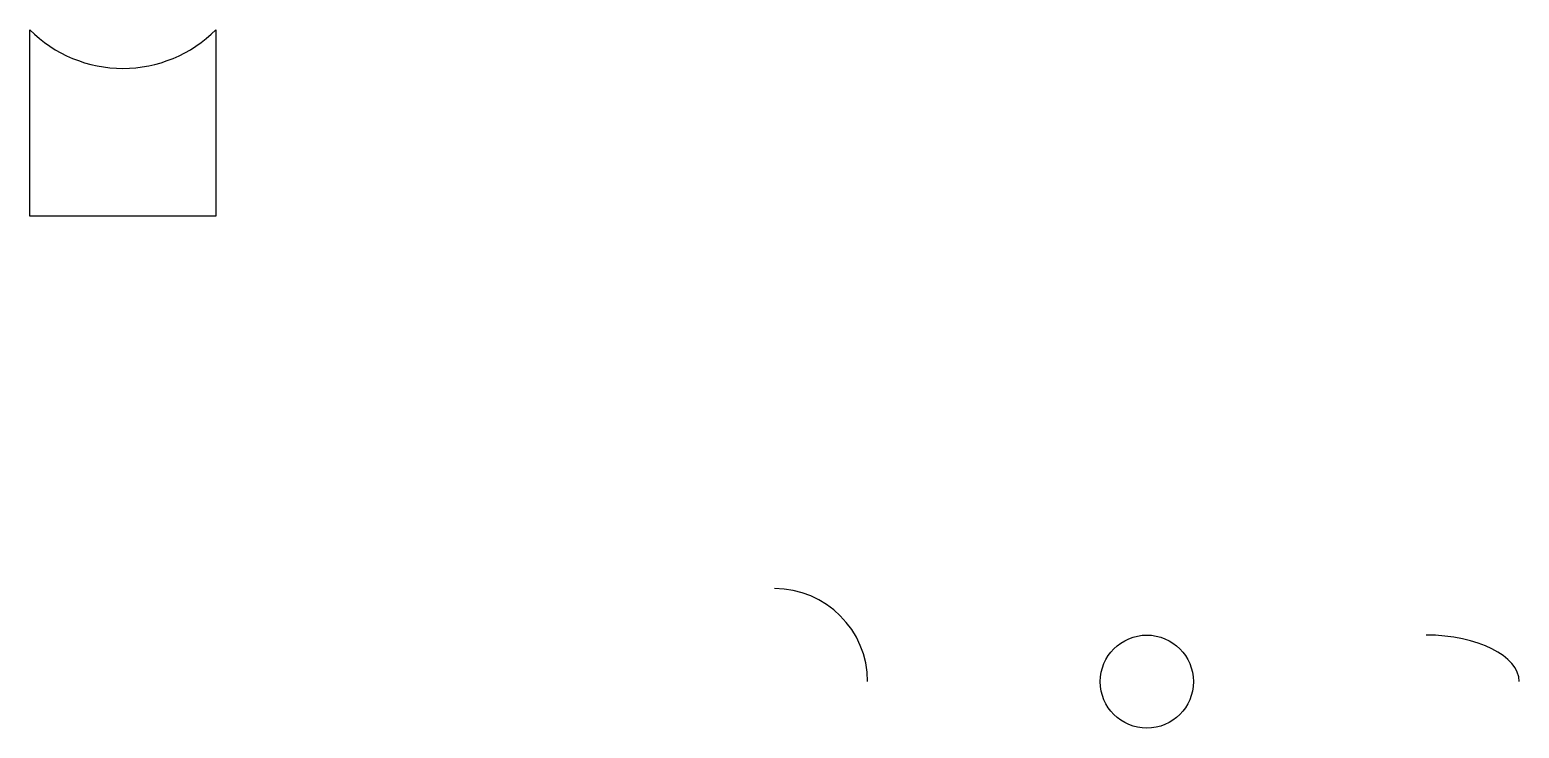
# Model space of a CAD drawing. Header units: millimetres. Extents: x 20 to 180, y 195 to 270.
import ezdxf

# ---------------------------------------------------------------- set-up
doc = ezdxf.new("R2010")
doc.units = ezdxf.units.MM

msp = doc.modelspace()

# ---------------------------------------------------------------- linework, layer by layer
msp.add_lwpolyline([(20, 270, 0.414214), (40, 270), (40, 250), (20, 250)], format="xyb", close=True)
msp.add_circle((140, 200), 5)
msp.add_arc((100, 200), 10, 0, 90)
msp.add_ellipse((170, 200), major_axis=(10, 0), ratio=0.5, start_param=0, end_param=1.570796)

doc.saveas('drawing.dxf')
